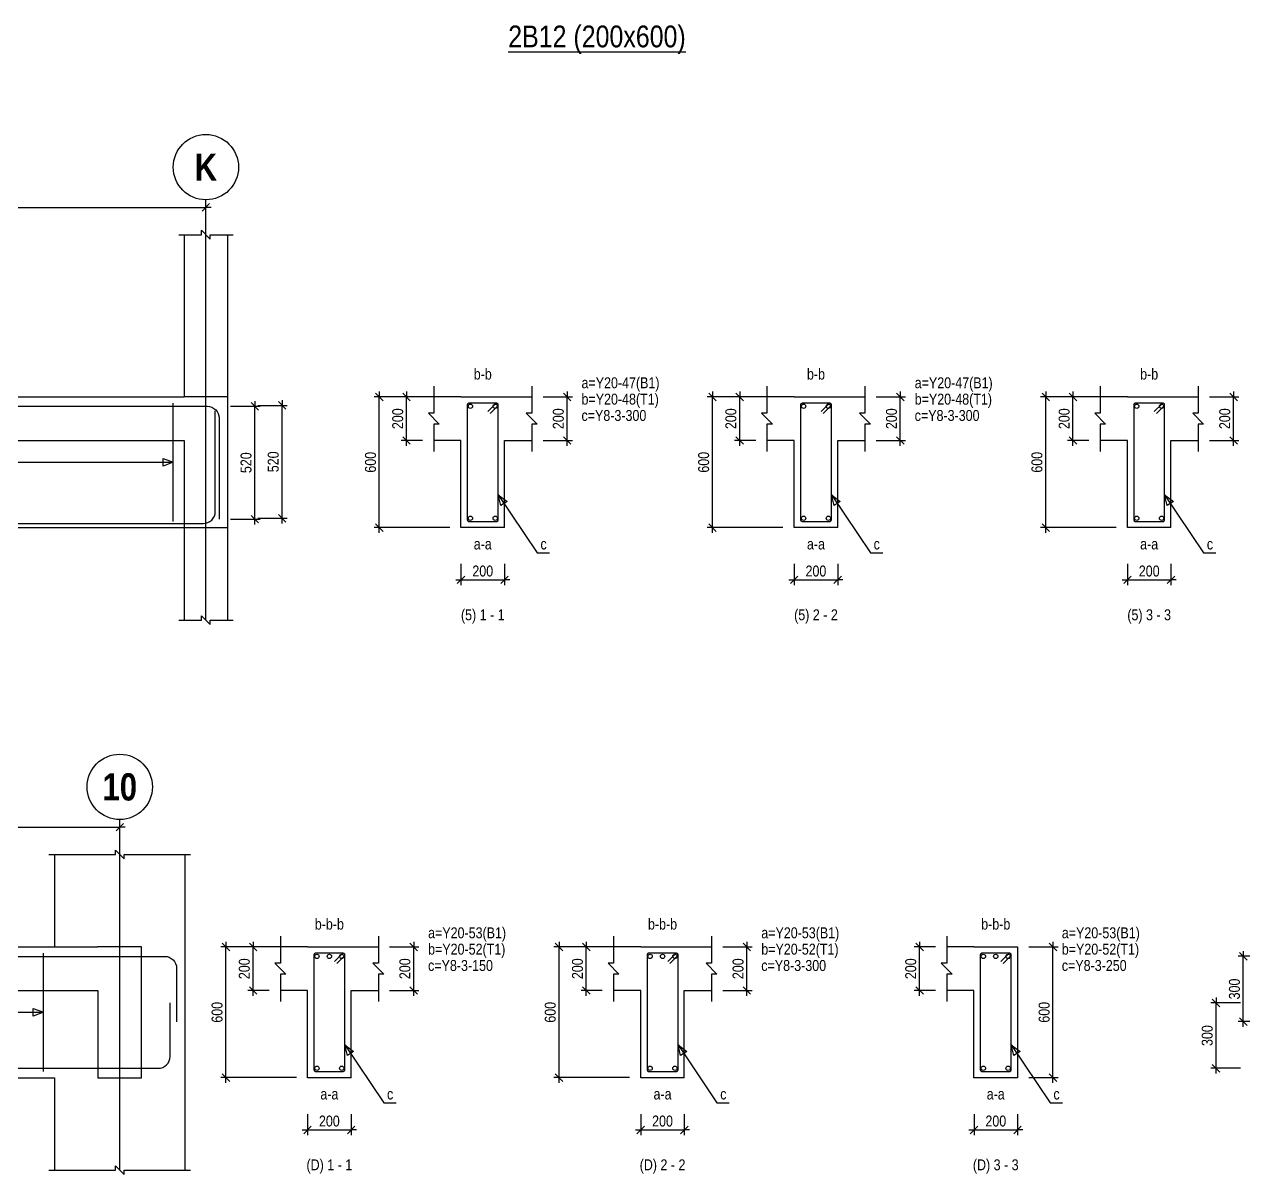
# Model space of a CAD drawing. Extents: x 0 to 206258, y -403073 to 0.
# Drawn here: x 36873 to 48071, y -263224 to -252664 of the extents above; entities that cross this region are included whole.
import ezdxf
from ezdxf.enums import TextEntityAlignment as Align
from ezdxf.lldxf.tags import DXFTag

# ---------------------------------------------------------------- set-up
doc = ezdxf.new("R2010")
doc.units = 0
doc.header["$LTSCALE"] = 1000
for name, color, linetype in [('Axis Circle(Dir 2)', 150, 'Continuous'), ('Axis Label(Dir 1)', 7, 'Continuous'), ('Axis Line(Dir 2)', 150, 'CENTER2'), ('Break Line', 5, 'Continuous'), ('Dimension Line', 5, 'Continuous'), ('Front Elevation Line', 40, 'Continuous'), ('Leader Line', 5, 'Continuous'), ('Link Line', 3, 'Continuous'), ('Rebar Label', 6, 'Continuous'), ('Rebar Line', 7, 'Continuous'), ('Section Label', 1, 'Continuous'), ('Top Rebar Label', 6, 'Continuous'), ('Top Rebar Line', 7, 'Continuous')]:
    doc.layers.add(name, color=color, linetype=linetype)
for name, color, linetype, true_color in [('Beam Label(D)', 94, 'Continuous', 0x008100), ('Beam Line(D)', 112, 'Continuous', 0x00bd5e), ('Link Label', 94, 'Continuous', 0x008100)]:
    doc.layers.add(name, color=color, linetype=linetype, true_color=true_color)
doc.styles.add('Axis Label(Dir 1)', font='ARIALNB.TTF', dxfattribs={"height": 250})
doc.styles.add('Beam Label(D)', font='ARIALN.TTF', dxfattribs={"height": 200})
doc.styles.add('Dimension Text', font='ARIALN.TTF', dxfattribs={"height": 100})
doc.styles.add('Link Label', font='ARIALN.TTF', dxfattribs={"height": 100})
doc.styles.add('Rebar Label', font='ARIALN.TTF', dxfattribs={"height": 100})
doc.styles.add('Section Label', font='ARIALN.TTF', dxfattribs={"height": 100})
doc.styles.add('Top Rebar Label', font='ARIALN.TTF', dxfattribs={"height": 100})
tags = doc.linetypes.add('CENTER2', pattern=[1.125, 0.75, -0.125, 0.125, -0.125]).pattern_tags.tags
tags[10:11] = [DXFTag(74, 4), DXFTag(75, 0), DXFTag(340, '0'), DXFTag(46, 0.0), DXFTag(50, 0.0), DXFTag(44, 0.0), DXFTag(45, 0.0)]
tags[8:9] = [DXFTag(74, 4), DXFTag(75, 0), DXFTag(340, '0'), DXFTag(46, 0.0), DXFTag(50, 0.0), DXFTag(44, 0.0), DXFTag(45, 0.0)]
tags[6:7] = [DXFTag(74, 4), DXFTag(75, 0), DXFTag(340, '0'), DXFTag(46, 0.0), DXFTag(50, 0.0), DXFTag(44, 0.0), DXFTag(45, 0.0)]
tags[4:5] = [DXFTag(74, 4), DXFTag(75, 0), DXFTag(340, '0'), DXFTag(46, 0.0), DXFTag(50, 0.0), DXFTag(44, 0.0), DXFTag(45, 0.0)]
doc.dimstyles.new('BEAM', dxfattribs={"dimtxt": 100, "dimasz": 30, "dimexe": 48.3, "dimexo": 103.5, "dimgap": 30, "dimtad": 1, "dimtoh": 1, "dimdec": 1, "dimlfac": 0.5, "dimdsep": 46, "dimtxsty": 'Dimension Text', "dimblk": 'PCDIM_TICK', "dimcen": 0.09, "dimclrd": 5, "dimclre": 5, "dimclrt": 5, "dimadec": 1, "dimazin": 0, "dimtp": 1, "dimtm": 1, "dimtfac": 1, "dimtdec": 4, "dimtofl": 0, "dimtmove": 0, "dimatfit": 3, "dimfxl": 1, "dimtolj": 1, "dimtzin": 0, "dimarcsym": 0})

# ---------------------------------------------------------------- blocks, each defined once
blk = doc.blocks.new('PCDIM_TICK')
at = {"layer": 'Dimension Line', "color": 0, "transparency": 33554687}
for p, q in [((1.15, 1.15), (-1.15, -1.15)), ((1.61, 0), (0, 0))]:
    blk.add_line(p, q, dxfattribs=at)
blk = doc.blocks.new('*U3284')
at = {"layer": 'Dimension Line', "color": 5, "true_color": 0x0000ff, "transparency": 16777216}
for p, q in [((41637, -256084), (41906, -256084)), ((41858, -256484), (41858, -256084)), ((41637, -256484), (41906, -256484))]:
    blk.add_line(p, q, dxfattribs=at)
at = {"layer": 'Dimension Line', "color": 5, "true_color": 0x0000ff, "transparency": 16777216, "xscale": 30, "yscale": 30}
for p, rotation in [((41858, -256084), 89.99999999999447), ((41858, -256484), 269.9999999999834)]:
    blk.add_blockref('PCDIM_TICK', p, dxfattribs=dict(at, rotation=rotation))
at = {"layer": 'Dimension Line', "color": 5, "true_color": 0x0000ff, "transparency": 16777216, "insert": (41828, -256284), "char_height": 100, "width": 182.77, "attachment_point": 8, "rotation": 90, "style": 'Dimension Text'}
blk.add_mtext('200', dxfattribs=at)
blk = doc.blocks.new('*U3285')
at = {"layer": 'Dimension Line', "color": 5, "true_color": 0x0000ff, "transparency": 16777216}
for p, q in [((40530, -256084), (40335, -256084)), ((40383, -256484), (40383, -256084)), ((40530, -256484), (40335, -256484))]:
    blk.add_line(p, q, dxfattribs=at)
at = {"layer": 'Dimension Line', "color": 5, "true_color": 0x0000ff, "transparency": 16777216, "xscale": 30, "yscale": 30}
for p, rotation in [((40383, -256084), 89.99999999999447), ((40383, -256484), 269.9999999999834)]:
    blk.add_blockref('PCDIM_TICK', p, dxfattribs=dict(at, rotation=rotation))
at = {"layer": 'Dimension Line', "color": 5, "true_color": 0x0000ff, "transparency": 16777216, "insert": (40353, -256284), "char_height": 100, "width": 182.77, "attachment_point": 8, "rotation": 90, "style": 'Dimension Text'}
blk.add_mtext('200', dxfattribs=at)
blk = doc.blocks.new('*U3286')
at = {"layer": 'Dimension Line', "color": 5, "true_color": 0x0000ff, "transparency": 16777216}
for p, q in [((40780, -256084), (40085, -256084)), ((40133, -257284), (40133, -256084)), ((40780, -257284), (40085, -257284))]:
    blk.add_line(p, q, dxfattribs=at)
at = {"layer": 'Dimension Line', "color": 5, "true_color": 0x0000ff, "transparency": 16777216, "xscale": 30, "yscale": 30}
for p, rotation in [((40133, -256084), 89.99999999999447), ((40133, -257284), 269.9999999999834)]:
    blk.add_blockref('PCDIM_TICK', p, dxfattribs=dict(at, rotation=rotation))
at = {"layer": 'Dimension Line', "color": 5, "true_color": 0x0000ff, "transparency": 16777216, "insert": (40103, -256684), "char_height": 100, "width": 181.97, "attachment_point": 8, "rotation": 90, "style": 'Dimension Text'}
blk.add_mtext('600', dxfattribs=at)
blk = doc.blocks.new('*U3287')
at = {"layer": 'Dimension Line', "color": 5, "true_color": 0x0000ff, "transparency": 16777216}
for p, q in [((40883, -257618), (40883, -257813)), ((41283, -257618), (41283, -257813)), ((40883, -257764), (41283, -257764))]:
    blk.add_line(p, q, dxfattribs=at)
at = {"layer": 'Dimension Line', "color": 5, "true_color": 0x0000ff, "transparency": 16777216, "xscale": 30, "yscale": 30, "rotation": 180.0000000000004}
blk.add_blockref('PCDIM_TICK', (40883, -257764), dxfattribs=at)
at = {"layer": 'Dimension Line', "color": 5, "true_color": 0x0000ff, "transparency": 16777216, "xscale": 30, "yscale": 30}
blk.add_blockref('PCDIM_TICK', (41283, -257764), dxfattribs=at)
at = {"layer": 'Dimension Line', "color": 5, "true_color": 0x0000ff, "transparency": 16777216, "insert": (41083, -257734), "char_height": 100, "width": 182.77, "attachment_point": 8, "style": 'Dimension Text'}
blk.add_mtext('200', dxfattribs=at)
blk = doc.blocks.new('*U3288')
at = {"layer": 'Dimension Line', "color": 5, "true_color": 0x0000ff, "transparency": 16777216}
for p, q in [((44697, -256084), (44967, -256084)), ((44918, -256484), (44918, -256084)), ((44697, -256484), (44967, -256484))]:
    blk.add_line(p, q, dxfattribs=at)
at = {"layer": 'Dimension Line', "color": 5, "true_color": 0x0000ff, "transparency": 16777216, "xscale": 30, "yscale": 30}
for p, rotation in [((44918, -256084), 89.99999999999447), ((44918, -256484), 269.9999999999834)]:
    blk.add_blockref('PCDIM_TICK', p, dxfattribs=dict(at, rotation=rotation))
at = {"layer": 'Dimension Line', "color": 5, "true_color": 0x0000ff, "transparency": 16777216, "insert": (44888, -256284), "char_height": 100, "width": 182.77, "attachment_point": 8, "rotation": 90, "style": 'Dimension Text'}
blk.add_mtext('200', dxfattribs=at)
blk = doc.blocks.new('*U3289')
at = {"layer": 'Dimension Line', "color": 5, "true_color": 0x0000ff, "transparency": 16777216}
for p, q in [((43590, -256084), (43395, -256084)), ((43443, -256484), (43443, -256084)), ((43590, -256484), (43395, -256484))]:
    blk.add_line(p, q, dxfattribs=at)
at = {"layer": 'Dimension Line', "color": 5, "true_color": 0x0000ff, "transparency": 16777216, "xscale": 30, "yscale": 30}
for p, rotation in [((43443, -256084), 89.99999999999447), ((43443, -256484), 269.9999999999834)]:
    blk.add_blockref('PCDIM_TICK', p, dxfattribs=dict(at, rotation=rotation))
at = {"layer": 'Dimension Line', "color": 5, "true_color": 0x0000ff, "transparency": 16777216, "insert": (43413, -256284), "char_height": 100, "width": 182.77, "attachment_point": 8, "rotation": 90, "style": 'Dimension Text'}
blk.add_mtext('200', dxfattribs=at)
blk = doc.blocks.new('*U3290')
at = {"layer": 'Dimension Line', "color": 5, "true_color": 0x0000ff, "transparency": 16777216}
for p, q in [((43840, -256084), (43145, -256084)), ((43193, -257284), (43193, -256084)), ((43840, -257284), (43145, -257284))]:
    blk.add_line(p, q, dxfattribs=at)
at = {"layer": 'Dimension Line', "color": 5, "true_color": 0x0000ff, "transparency": 16777216, "xscale": 30, "yscale": 30}
for p, rotation in [((43193, -256084), 89.99999999999447), ((43193, -257284), 269.9999999999834)]:
    blk.add_blockref('PCDIM_TICK', p, dxfattribs=dict(at, rotation=rotation))
at = {"layer": 'Dimension Line', "color": 5, "true_color": 0x0000ff, "transparency": 16777216, "insert": (43163, -256684), "char_height": 100, "width": 181.97, "attachment_point": 8, "rotation": 90, "style": 'Dimension Text'}
blk.add_mtext('600', dxfattribs=at)
blk = doc.blocks.new('*U3291')
at = {"layer": 'Dimension Line', "color": 5, "true_color": 0x0000ff, "transparency": 16777216}
for p, q in [((43943, -257618), (43943, -257813)), ((44343, -257618), (44343, -257813)), ((43943, -257764), (44343, -257764))]:
    blk.add_line(p, q, dxfattribs=at)
at = {"layer": 'Dimension Line', "color": 5, "true_color": 0x0000ff, "transparency": 16777216, "xscale": 30, "yscale": 30, "rotation": 180.0000000000004}
blk.add_blockref('PCDIM_TICK', (43943, -257764), dxfattribs=at)
at = {"layer": 'Dimension Line', "color": 5, "true_color": 0x0000ff, "transparency": 16777216, "xscale": 30, "yscale": 30}
blk.add_blockref('PCDIM_TICK', (44343, -257764), dxfattribs=at)
at = {"layer": 'Dimension Line', "color": 5, "true_color": 0x0000ff, "transparency": 16777216, "insert": (44143, -257734), "char_height": 100, "width": 182.77, "attachment_point": 8, "style": 'Dimension Text'}
blk.add_mtext('200', dxfattribs=at)
blk = doc.blocks.new('*U3292')
at = {"layer": 'Dimension Line', "color": 5, "true_color": 0x0000ff, "transparency": 16777216}
for p, q in [((47757, -256084), (48027, -256084)), ((47979, -256484), (47979, -256084)), ((47757, -256484), (48027, -256484))]:
    blk.add_line(p, q, dxfattribs=at)
at = {"layer": 'Dimension Line', "color": 5, "true_color": 0x0000ff, "transparency": 16777216, "xscale": 30, "yscale": 30}
for p, rotation in [((47979, -256084), 89.99999999999447), ((47979, -256484), 269.9999999999834)]:
    blk.add_blockref('PCDIM_TICK', p, dxfattribs=dict(at, rotation=rotation))
at = {"layer": 'Dimension Line', "color": 5, "true_color": 0x0000ff, "transparency": 16777216, "insert": (47949, -256284), "char_height": 100, "width": 182.77, "attachment_point": 8, "rotation": 90, "style": 'Dimension Text'}
blk.add_mtext('200', dxfattribs=at)
blk = doc.blocks.new('*U3293')
at = {"layer": 'Dimension Line', "color": 5, "true_color": 0x0000ff, "transparency": 16777216}
for p, q in [((46650, -256084), (46455, -256084)), ((46504, -256484), (46504, -256084)), ((46650, -256484), (46455, -256484))]:
    blk.add_line(p, q, dxfattribs=at)
at = {"layer": 'Dimension Line', "color": 5, "true_color": 0x0000ff, "transparency": 16777216, "xscale": 30, "yscale": 30}
for p, rotation in [((46504, -256084), 89.99999999999447), ((46504, -256484), 269.9999999999834)]:
    blk.add_blockref('PCDIM_TICK', p, dxfattribs=dict(at, rotation=rotation))
at = {"layer": 'Dimension Line', "color": 5, "true_color": 0x0000ff, "transparency": 16777216, "insert": (46474, -256284), "char_height": 100, "width": 182.77, "attachment_point": 8, "rotation": 90, "style": 'Dimension Text'}
blk.add_mtext('200', dxfattribs=at)
blk = doc.blocks.new('*U3294')
at = {"layer": 'Dimension Line', "color": 5, "true_color": 0x0000ff, "transparency": 16777216}
for p, q in [((46900, -256084), (46205, -256084)), ((46254, -257284), (46254, -256084)), ((46900, -257284), (46205, -257284))]:
    blk.add_line(p, q, dxfattribs=at)
at = {"layer": 'Dimension Line', "color": 5, "true_color": 0x0000ff, "transparency": 16777216, "xscale": 30, "yscale": 30}
for p, rotation in [((46254, -256084), 89.99999999999447), ((46254, -257284), 269.9999999999834)]:
    blk.add_blockref('PCDIM_TICK', p, dxfattribs=dict(at, rotation=rotation))
at = {"layer": 'Dimension Line', "color": 5, "true_color": 0x0000ff, "transparency": 16777216, "insert": (46224, -256684), "char_height": 100, "width": 181.97, "attachment_point": 8, "rotation": 90, "style": 'Dimension Text'}
blk.add_mtext('600', dxfattribs=at)
blk = doc.blocks.new('*U3295')
at = {"layer": 'Dimension Line', "color": 5, "true_color": 0x0000ff, "transparency": 16777216}
for p, q in [((47004, -257618), (47004, -257813)), ((47404, -257618), (47404, -257813)), ((47004, -257764), (47404, -257764))]:
    blk.add_line(p, q, dxfattribs=at)
at = {"layer": 'Dimension Line', "color": 5, "true_color": 0x0000ff, "transparency": 16777216, "xscale": 30, "yscale": 30, "rotation": 180.0000000000004}
blk.add_blockref('PCDIM_TICK', (47004, -257764), dxfattribs=at)
at = {"layer": 'Dimension Line', "color": 5, "true_color": 0x0000ff, "transparency": 16777216, "xscale": 30, "yscale": 30}
blk.add_blockref('PCDIM_TICK', (47404, -257764), dxfattribs=at)
at = {"layer": 'Dimension Line', "color": 5, "true_color": 0x0000ff, "transparency": 16777216, "insert": (47204, -257734), "char_height": 100, "width": 182.77, "attachment_point": 8, "style": 'Dimension Text'}
blk.add_mtext('200', dxfattribs=at)
blk = doc.blocks.new('*U3303')
at = {"layer": 'Dimension Line', "color": 5, "true_color": 0x0000ff, "transparency": 16777216}
for p, q in [((38766, -256170), (39038, -256170)), ((38990, -257206), (38990, -256170)), ((38766, -257206), (39038, -257206))]:
    blk.add_line(p, q, dxfattribs=at)
at = {"layer": 'Dimension Line', "color": 5, "true_color": 0x0000ff, "transparency": 16777216, "xscale": 30, "yscale": 30}
for p, rotation in [((38990, -256170), 89.99999999999447), ((38990, -257206), 269.9999999999834)]:
    blk.add_blockref('PCDIM_TICK', p, dxfattribs=dict(at, rotation=rotation))
at = {"layer": 'Dimension Line', "color": 5, "true_color": 0x0000ff, "transparency": 16777216, "insert": (38960, -256688), "char_height": 100, "width": 181.5, "attachment_point": 8, "rotation": 90, "style": 'Dimension Text'}
blk.add_mtext('520', dxfattribs=at)
blk = doc.blocks.new('*U3304')
at = {"layer": 'Dimension Line', "color": 5, "true_color": 0x0000ff, "transparency": 16777216}
for p, q in [((39016, -256162), (39288, -256162)), ((39240, -257198), (39240, -256162)), ((39016, -257198), (39288, -257198))]:
    blk.add_line(p, q, dxfattribs=at)
at = {"layer": 'Dimension Line', "color": 5, "true_color": 0x0000ff, "transparency": 16777216, "xscale": 30, "yscale": 30}
for p, rotation in [((39240, -256162), 89.99999999999447), ((39240, -257198), 269.9999999999834)]:
    blk.add_blockref('PCDIM_TICK', p, dxfattribs=dict(at, rotation=rotation))
at = {"layer": 'Dimension Line', "color": 5, "true_color": 0x0000ff, "transparency": 16777216, "insert": (39210, -256680), "char_height": 100, "width": 181.5, "attachment_point": 8, "rotation": 90, "style": 'Dimension Text'}
blk.add_mtext('520', dxfattribs=at)
blk = doc.blocks.new('*U3305')
at = {"layer": 'Dimension Line', "color": 5, "true_color": 0x0000ff, "transparency": 16777216}
for p, q in [((28340, -254491), (28340, -254296)), ((38540, -254491), (38540, -254296)), ((28340, -254344), (38540, -254344))]:
    blk.add_line(p, q, dxfattribs=at)
at = {"layer": 'Dimension Line', "color": 5, "true_color": 0x0000ff, "transparency": 16777216, "xscale": 30, "yscale": 30, "rotation": 180.0000000000004}
blk.add_blockref('PCDIM_TICK', (28340, -254344), dxfattribs=at)
at = {"layer": 'Dimension Line', "color": 5, "true_color": 0x0000ff, "transparency": 16777216, "xscale": 30, "yscale": 30}
blk.add_blockref('PCDIM_TICK', (38540, -254344), dxfattribs=at)
at = {"layer": 'Dimension Line', "color": 5, "true_color": 0x0000ff, "transparency": 16777216, "insert": (33440, -254314), "char_height": 100, "width": 245.98, "attachment_point": 8, "style": 'Dimension Text'}
blk.add_mtext('5100', dxfattribs=at)
blk = doc.blocks.new('*U3363')
at = {"layer": 'Dimension Line', "color": 5, "true_color": 0x0000ff, "transparency": 16777216}
for p, q in [((28549, -260181), (28549, -259986)), ((37749, -260181), (37749, -259986)), ((28549, -260034), (37749, -260034))]:
    blk.add_line(p, q, dxfattribs=at)
at = {"layer": 'Dimension Line', "color": 5, "true_color": 0x0000ff, "transparency": 16777216, "xscale": 30, "yscale": 30, "rotation": 180.0000000000004}
blk.add_blockref('PCDIM_TICK', (28549, -260034), dxfattribs=at)
at = {"layer": 'Dimension Line', "color": 5, "true_color": 0x0000ff, "transparency": 16777216, "xscale": 30, "yscale": 30}
blk.add_blockref('PCDIM_TICK', (37749, -260034), dxfattribs=at)
at = {"layer": 'Dimension Line', "color": 5, "true_color": 0x0000ff, "transparency": 16777216, "insert": (33149, -260004), "char_height": 100, "width": 249.2, "attachment_point": 8, "style": 'Dimension Text'}
blk.add_mtext('4600', dxfattribs=at)
blk = doc.blocks.new('*U3364')
at = {"layer": 'Dimension Line', "color": 5, "true_color": 0x0000ff, "transparency": 16777216}
for p, q in [((40228, -261134), (40497, -261134)), ((40449, -261534), (40449, -261134)), ((40228, -261534), (40497, -261534))]:
    blk.add_line(p, q, dxfattribs=at)
at = {"layer": 'Dimension Line', "color": 5, "true_color": 0x0000ff, "transparency": 16777216, "xscale": 30, "yscale": 30}
for p, rotation in [((40449, -261134), 89.99999999999447), ((40449, -261534), 269.9999999999834)]:
    blk.add_blockref('PCDIM_TICK', p, dxfattribs=dict(at, rotation=rotation))
at = {"layer": 'Dimension Line', "color": 5, "true_color": 0x0000ff, "transparency": 16777216, "insert": (40419, -261334), "char_height": 100, "width": 182.77, "attachment_point": 8, "rotation": 90, "style": 'Dimension Text'}
blk.add_mtext('200', dxfattribs=at)
blk = doc.blocks.new('*U3365')
at = {"layer": 'Dimension Line', "color": 5, "true_color": 0x0000ff, "transparency": 16777216}
for p, q in [((39121, -261134), (38926, -261134)), ((38974, -261534), (38974, -261134)), ((39121, -261534), (38926, -261534))]:
    blk.add_line(p, q, dxfattribs=at)
at = {"layer": 'Dimension Line', "color": 5, "true_color": 0x0000ff, "transparency": 16777216, "xscale": 30, "yscale": 30}
for p, rotation in [((38974, -261134), 89.99999999999447), ((38974, -261534), 269.9999999999834)]:
    blk.add_blockref('PCDIM_TICK', p, dxfattribs=dict(at, rotation=rotation))
at = {"layer": 'Dimension Line', "color": 5, "true_color": 0x0000ff, "transparency": 16777216, "insert": (38944, -261334), "char_height": 100, "width": 182.77, "attachment_point": 8, "rotation": 90, "style": 'Dimension Text'}
blk.add_mtext('200', dxfattribs=at)
blk = doc.blocks.new('*U3366')
at = {"layer": 'Dimension Line', "color": 5, "true_color": 0x0000ff, "transparency": 16777216}
for p, q in [((39371, -261134), (38676, -261134)), ((38724, -262334), (38724, -261134)), ((39371, -262334), (38676, -262334))]:
    blk.add_line(p, q, dxfattribs=at)
at = {"layer": 'Dimension Line', "color": 5, "true_color": 0x0000ff, "transparency": 16777216, "xscale": 30, "yscale": 30}
for p, rotation in [((38724, -261134), 89.99999999999447), ((38724, -262334), 269.9999999999834)]:
    blk.add_blockref('PCDIM_TICK', p, dxfattribs=dict(at, rotation=rotation))
at = {"layer": 'Dimension Line', "color": 5, "true_color": 0x0000ff, "transparency": 16777216, "insert": (38694, -261734), "char_height": 100, "width": 181.97, "attachment_point": 8, "rotation": 90, "style": 'Dimension Text'}
blk.add_mtext('600', dxfattribs=at)
blk = doc.blocks.new('*U3367')
at = {"layer": 'Dimension Line', "color": 5, "true_color": 0x0000ff, "transparency": 16777216}
for p, q in [((39474, -262668), (39474, -262863)), ((39874, -262668), (39874, -262863)), ((39474, -262814), (39874, -262814))]:
    blk.add_line(p, q, dxfattribs=at)
at = {"layer": 'Dimension Line', "color": 5, "true_color": 0x0000ff, "transparency": 16777216, "xscale": 30, "yscale": 30, "rotation": 180.0000000000004}
blk.add_blockref('PCDIM_TICK', (39474, -262814), dxfattribs=at)
at = {"layer": 'Dimension Line', "color": 5, "true_color": 0x0000ff, "transparency": 16777216, "xscale": 30, "yscale": 30}
blk.add_blockref('PCDIM_TICK', (39874, -262814), dxfattribs=at)
at = {"layer": 'Dimension Line', "color": 5, "true_color": 0x0000ff, "transparency": 16777216, "insert": (39674, -262784), "char_height": 100, "width": 182.77, "attachment_point": 8, "style": 'Dimension Text'}
blk.add_mtext('200', dxfattribs=at)
blk = doc.blocks.new('*U3368')
at = {"layer": 'Dimension Line', "color": 5, "true_color": 0x0000ff, "transparency": 16777216}
for p, q in [((43288, -261134), (43558, -261134)), ((43509, -261534), (43509, -261134)), ((43288, -261534), (43558, -261534))]:
    blk.add_line(p, q, dxfattribs=at)
at = {"layer": 'Dimension Line', "color": 5, "true_color": 0x0000ff, "transparency": 16777216, "xscale": 30, "yscale": 30}
for p, rotation in [((43509, -261134), 89.99999999999447), ((43509, -261534), 269.9999999999834)]:
    blk.add_blockref('PCDIM_TICK', p, dxfattribs=dict(at, rotation=rotation))
at = {"layer": 'Dimension Line', "color": 5, "true_color": 0x0000ff, "transparency": 16777216, "insert": (43479, -261334), "char_height": 100, "width": 182.77, "attachment_point": 8, "rotation": 90, "style": 'Dimension Text'}
blk.add_mtext('200', dxfattribs=at)
blk = doc.blocks.new('*U3369')
at = {"layer": 'Dimension Line', "color": 5, "true_color": 0x0000ff, "transparency": 16777216}
for p, q in [((42181, -261134), (41986, -261134)), ((42034, -261534), (42034, -261134)), ((42181, -261534), (41986, -261534))]:
    blk.add_line(p, q, dxfattribs=at)
at = {"layer": 'Dimension Line', "color": 5, "true_color": 0x0000ff, "transparency": 16777216, "xscale": 30, "yscale": 30}
for p, rotation in [((42034, -261134), 89.99999999999447), ((42034, -261534), 269.9999999999834)]:
    blk.add_blockref('PCDIM_TICK', p, dxfattribs=dict(at, rotation=rotation))
at = {"layer": 'Dimension Line', "color": 5, "true_color": 0x0000ff, "transparency": 16777216, "insert": (42004, -261334), "char_height": 100, "width": 182.77, "attachment_point": 8, "rotation": 90, "style": 'Dimension Text'}
blk.add_mtext('200', dxfattribs=at)
blk = doc.blocks.new('*U3370')
at = {"layer": 'Dimension Line', "color": 5, "true_color": 0x0000ff, "transparency": 16777216}
for p, q in [((42431, -261134), (41736, -261134)), ((41784, -262334), (41784, -261134)), ((42431, -262334), (41736, -262334))]:
    blk.add_line(p, q, dxfattribs=at)
at = {"layer": 'Dimension Line', "color": 5, "true_color": 0x0000ff, "transparency": 16777216, "xscale": 30, "yscale": 30}
for p, rotation in [((41784, -261134), 89.99999999999447), ((41784, -262334), 269.9999999999834)]:
    blk.add_blockref('PCDIM_TICK', p, dxfattribs=dict(at, rotation=rotation))
at = {"layer": 'Dimension Line', "color": 5, "true_color": 0x0000ff, "transparency": 16777216, "insert": (41754, -261734), "char_height": 100, "width": 181.97, "attachment_point": 8, "rotation": 90, "style": 'Dimension Text'}
blk.add_mtext('600', dxfattribs=at)
blk = doc.blocks.new('*U3371')
at = {"layer": 'Dimension Line', "color": 5, "true_color": 0x0000ff, "transparency": 16777216}
for p, q in [((42534, -262668), (42534, -262863)), ((42934, -262668), (42934, -262863)), ((42534, -262814), (42934, -262814))]:
    blk.add_line(p, q, dxfattribs=at)
at = {"layer": 'Dimension Line', "color": 5, "true_color": 0x0000ff, "transparency": 16777216, "xscale": 30, "yscale": 30, "rotation": 180.0000000000004}
blk.add_blockref('PCDIM_TICK', (42534, -262814), dxfattribs=at)
at = {"layer": 'Dimension Line', "color": 5, "true_color": 0x0000ff, "transparency": 16777216, "xscale": 30, "yscale": 30}
blk.add_blockref('PCDIM_TICK', (42934, -262814), dxfattribs=at)
at = {"layer": 'Dimension Line', "color": 5, "true_color": 0x0000ff, "transparency": 16777216, "insert": (42734, -262784), "char_height": 100, "width": 182.77, "attachment_point": 8, "style": 'Dimension Text'}
blk.add_mtext('200', dxfattribs=at)
blk = doc.blocks.new('*U3372')
at = {"layer": 'Dimension Line', "color": 5, "true_color": 0x0000ff, "transparency": 16777216}
for p, q in [((46098, -261134), (46368, -261134)), ((46320, -262334), (46320, -261134)), ((46098, -262334), (46368, -262334))]:
    blk.add_line(p, q, dxfattribs=at)
at = {"layer": 'Dimension Line', "color": 5, "true_color": 0x0000ff, "transparency": 16777216, "xscale": 30, "yscale": 30}
for p, rotation in [((46320, -261134), 89.99999999999447), ((46320, -262334), 269.9999999999834)]:
    blk.add_blockref('PCDIM_TICK', p, dxfattribs=dict(at, rotation=rotation))
at = {"layer": 'Dimension Line', "color": 5, "true_color": 0x0000ff, "transparency": 16777216, "insert": (46290, -261734), "char_height": 100, "width": 181.97, "attachment_point": 8, "rotation": 90, "style": 'Dimension Text'}
blk.add_mtext('600', dxfattribs=at)
blk = doc.blocks.new('*U3373')
at = {"layer": 'Dimension Line', "color": 5, "true_color": 0x0000ff, "transparency": 16777216}
for p, q in [((45241, -261134), (45046, -261134)), ((45095, -261534), (45095, -261134)), ((45241, -261534), (45046, -261534))]:
    blk.add_line(p, q, dxfattribs=at)
at = {"layer": 'Dimension Line', "color": 5, "true_color": 0x0000ff, "transparency": 16777216, "xscale": 30, "yscale": 30}
for p, rotation in [((45095, -261134), 89.99999999999447), ((45095, -261534), 269.9999999999834)]:
    blk.add_blockref('PCDIM_TICK', p, dxfattribs=dict(at, rotation=rotation))
at = {"layer": 'Dimension Line', "color": 5, "true_color": 0x0000ff, "transparency": 16777216, "insert": (45065, -261334), "char_height": 100, "width": 182.77, "attachment_point": 8, "rotation": 90, "style": 'Dimension Text'}
blk.add_mtext('200', dxfattribs=at)
blk = doc.blocks.new('*U3374')
at = {"layer": 'Dimension Line', "color": 5, "true_color": 0x0000ff, "transparency": 16777216}
for p, q in [((45595, -262668), (45595, -262863)), ((45995, -262668), (45995, -262863)), ((45595, -262814), (45995, -262814))]:
    blk.add_line(p, q, dxfattribs=at)
at = {"layer": 'Dimension Line', "color": 5, "true_color": 0x0000ff, "transparency": 16777216, "xscale": 30, "yscale": 30, "rotation": 180.0000000000004}
blk.add_blockref('PCDIM_TICK', (45595, -262814), dxfattribs=at)
at = {"layer": 'Dimension Line', "color": 5, "true_color": 0x0000ff, "transparency": 16777216, "xscale": 30, "yscale": 30}
blk.add_blockref('PCDIM_TICK', (45995, -262814), dxfattribs=at)
at = {"layer": 'Dimension Line', "color": 5, "true_color": 0x0000ff, "transparency": 16777216, "insert": (45795, -262784), "char_height": 100, "width": 182.77, "attachment_point": 8, "style": 'Dimension Text'}
blk.add_mtext('200', dxfattribs=at)
blk = doc.blocks.new('*U3375')
at = {"layer": 'Dimension Line', "color": 5, "true_color": 0x0000ff, "transparency": 16777216}
for p, q in [((48292, -261220), (48020, -261220)), ((48068, -261820), (48068, -261220)), ((48292, -261820), (48020, -261820))]:
    blk.add_line(p, q, dxfattribs=at)
at = {"layer": 'Dimension Line', "color": 5, "true_color": 0x0000ff, "transparency": 16777216, "xscale": 30, "yscale": 30}
for p, rotation in [((48068, -261220), 89.99999999999447), ((48068, -261820), 269.9999999999834)]:
    blk.add_blockref('PCDIM_TICK', p, dxfattribs=dict(at, rotation=rotation))
at = {"layer": 'Dimension Line', "color": 5, "true_color": 0x0000ff, "transparency": 16777216, "insert": (48038, -261520), "char_height": 100, "width": 181.5, "attachment_point": 8, "rotation": 90, "style": 'Dimension Text'}
blk.add_mtext('300', dxfattribs=at)
blk = doc.blocks.new('*U3376')
at = {"layer": 'Dimension Line', "color": 5, "true_color": 0x0000ff, "transparency": 16777216}
for p, q in [((48042, -261648), (47770, -261648)), ((47818, -262248), (47818, -261648)), ((48042, -262248), (47770, -262248))]:
    blk.add_line(p, q, dxfattribs=at)
at = {"layer": 'Dimension Line', "color": 5, "true_color": 0x0000ff, "transparency": 16777216, "xscale": 30, "yscale": 30}
for p, rotation in [((47818, -261648), 89.99999999999447), ((47818, -262248), 269.9999999999834)]:
    blk.add_blockref('PCDIM_TICK', p, dxfattribs=dict(at, rotation=rotation))
at = {"layer": 'Dimension Line', "color": 5, "true_color": 0x0000ff, "transparency": 16777216, "insert": (47788, -261948), "char_height": 100, "width": 181.5, "attachment_point": 8, "rotation": 90, "style": 'Dimension Text'}
blk.add_mtext('300', dxfattribs=at)

msp = doc.modelspace()

# ---------------------------------------------------------------- linework, layer by layer
at = {"layer": 'Axis Circle(Dir 2)', "transparency": 33554687}
for centre in [(38540.146, -253974.284), (37749.055, -259664.284)]:
    msp.add_circle(centre, 300, dxfattribs=at)
at = {"layer": 'Axis Line(Dir 2)', "transparency": 33554687}
for points in [[(38540.146, -258134.284), (38540.146, -254274.284)], [(37749.055, -263184.284), (37749.055, -259964.284)]]:
    msp.add_lwpolyline(points, dxfattribs=at)
at = {"layer": 'Beam Line(D)', "transparency": 33554687}
for points in [[(38340.146, -254594.284), (38340.146, -256084.284)], [(38740.146, -256084.284), (38740.145, -254594.284)], [(28940.146, -256084.284), (38340.146, -256084.284)], [(38740.145, -258134.284), (38740.146, -256084.284)], [(40883.146, -256084.284), (40633.146, -256084.284)], [(40883.146, -256084.284), (41283.146, -256084.284)], [(40883.146, -256084.284), (40883.146, -256084.284)], [(41283.146, -256084.284), (41283.146, -256084.284)], [(41283.146, -256084.284), (41533.146, -256084.284)], [(43943.385, -256084.284), (43693.385, -256084.284)], [(43943.385, -256084.284), (44343.385, -256084.284)], [(43943.385, -256084.284), (43943.385, -256084.284)], [(44343.385, -256084.284), (44343.385, -256084.284)], [(44343.385, -256084.284), (44593.385, -256084.284)], [(47003.624, -256084.284), (46753.624, -256084.284)], [(47003.624, -256084.284), (47403.624, -256084.284)], [(47003.624, -256084.284), (47003.624, -256084.284)], [(47403.624, -256084.284), (47403.624, -256084.284)], [(47403.624, -256084.284), (47653.624, -256084.284)], [(41283.146, -257284.284), (40883.146, -257284.284), (40883.146, -256484.284), (40633.146, -256484.284)], [(41283.146, -257284.284), (41283.146, -256484.284), (41533.146, -256484.284)], [(44343.385, -257284.284), (43943.385, -257284.284), (43943.385, -256484.284), (43693.385, -256484.284)], [(44343.385, -257284.284), (44343.385, -256484.284), (44593.385, -256484.284)], [(47403.624, -257284.284), (47003.624, -257284.284), (47003.624, -256484.284), (46753.624, -256484.284)], [(47403.624, -257284.284), (47403.624, -256484.284), (47653.624, -256484.284)], [(28940.146, -257284.284), (38340.146, -257284.284)], [(38340.146, -257284.284), (38340.146, -258134.284)], [(37149.056, -260284.284), (37149.055, -261134.284)], [(38349.055, -261134.284), (38349.055, -260284.284)], [(29149.055, -261134.284), (37149.055, -261134.284)], [(38349.055, -263184.284), (38349.055, -261134.284)], [(39474.055, -261134.284), (39224.055, -261134.284)], [(39474.055, -261134.284), (39874.055, -261134.284)], [(39474.055, -261134.284), (39474.055, -261134.284)], [(39874.055, -261134.284), (39874.055, -261134.284)], [(39874.055, -261134.284), (40124.055, -261134.284)], [(42534.294, -261134.284), (42284.294, -261134.284)], [(42534.294, -261134.284), (42934.294, -261134.284)], [(42534.294, -261134.284), (42534.294, -261134.284)], [(42934.294, -261134.284), (42934.294, -261134.284)], [(42934.294, -261134.284), (43184.294, -261134.284)], [(45594.533, -261134.284), (45994.533, -261134.284), (45994.533, -262334.284), (45594.533, -262334.284), (45594.533, -261534.284), (45344.533, -261534.284)], [(45594.533, -261134.284), (45344.533, -261134.284)], [(45594.533, -261134.284), (45594.533, -261134.284)], [(39874.055, -262334.284), (39474.055, -262334.284), (39474.055, -261534.284), (39224.055, -261534.284)], [(39874.055, -262334.284), (39874.055, -261534.284), (40124.055, -261534.284)], [(42934.294, -262334.284), (42534.294, -262334.284), (42534.294, -261534.284), (42284.294, -261534.284)], [(42934.294, -262334.284), (42934.294, -261534.284), (43184.294, -261534.284)], [(29149.055, -262334.284), (37149.056, -262334.284)], [(37149.056, -262334.284), (37149.056, -263184.284)]]:
    msp.add_lwpolyline(points, dxfattribs=at)
at = {"layer": 'Break Line', "transparency": 33554687}
for points in [[(38290.146, -254594.284), (38500.146, -254594.284), (38500.146, -254554.284), (38580.146, -254634.284), (38580.146, -254594.284), (38790.145, -254594.284)], [(40633.146, -255984.284), (40633.146, -256234.284), (40583.146, -256234.284), (40683.146, -256334.284), (40633.146, -256334.284), (40633.146, -256584.284)], [(41533.146, -255984.284), (41533.146, -256234.284), (41483.146, -256234.284), (41583.146, -256334.284), (41533.146, -256334.284), (41533.146, -256584.284)], [(43693.385, -255984.284), (43693.385, -256234.284), (43643.385, -256234.284), (43743.385, -256334.284), (43693.385, -256334.284), (43693.385, -256584.284)], [(44593.385, -255984.284), (44593.385, -256234.284), (44543.385, -256234.284), (44643.385, -256334.284), (44593.385, -256334.284), (44593.385, -256584.284)], [(46753.624, -255984.284), (46753.624, -256234.284), (46703.624, -256234.284), (46803.624, -256334.284), (46753.624, -256334.284), (46753.624, -256584.284)], [(47653.624, -255984.284), (47653.624, -256234.284), (47603.624, -256234.284), (47703.624, -256334.284), (47653.624, -256334.284), (47653.624, -256584.284)], [(38290.146, -258134.284), (38500.146, -258134.284), (38500.146, -258094.284), (38580.146, -258174.284), (38580.146, -258134.284), (38790.145, -258134.284)], [(37099.056, -260284.284), (37709.055, -260284.284), (37709.055, -260244.284), (37789.055, -260324.284), (37789.055, -260284.284), (38399.055, -260284.284)], [(39224.055, -261034.284), (39224.055, -261284.284), (39174.055, -261284.284), (39274.055, -261384.284), (39224.055, -261384.284), (39224.055, -261634.284)], [(40124.055, -261034.284), (40124.055, -261284.284), (40074.055, -261284.284), (40174.055, -261384.284), (40124.055, -261384.284), (40124.055, -261634.284)], [(42284.294, -261034.284), (42284.294, -261284.284), (42234.294, -261284.284), (42334.294, -261384.284), (42284.294, -261384.284), (42284.294, -261634.284)], [(43184.294, -261034.284), (43184.294, -261284.284), (43134.294, -261284.284), (43234.294, -261384.284), (43184.294, -261384.284), (43184.294, -261634.284)], [(45344.533, -261034.284), (45344.533, -261284.284), (45294.533, -261284.284), (45394.533, -261384.284), (45344.533, -261384.284), (45344.533, -261634.284)], [(37099.056, -263184.284), (37709.055, -263184.284), (37709.055, -263144.284), (37789.055, -263224.284), (37789.055, -263184.284), (38399.055, -263184.284)]]:
    msp.add_lwpolyline(points, dxfattribs=at)
at = {"layer": 'Front Elevation Line', "transparency": 33554687}
for points in [[(24340.146, -256084.284), (38340.146, -256084.284)], [(38740.146, -256084.284), (38340.146, -256084.284)], [(38740.146, -257284.284), (38740.146, -256084.284)], [(24340.146, -256484.284), (38340.146, -256484.284)], [(38340.146, -256484.284), (38340.146, -257284.284)], [(38340.146, -257284.284), (38740.146, -257284.284)], [(28749.055, -261134.284), (37549.055, -261134.284)], [(37949.055, -261134.284), (37549.055, -261134.284)], [(37949.055, -262334.284), (37949.055, -261134.284)], [(28749.055, -261534.284), (37549.055, -261534.284)], [(37549.055, -261534.284), (37549.055, -262334.284)], [(37549.055, -262334.284), (37949.055, -262334.284)]]:
    msp.add_lwpolyline(points, dxfattribs=at)
at = {"layer": 'Leader Line', "transparency": 33554687}
for points in [[(35194.79, -256684.284), (38240.145, -256684.284), (38146.176, -256718.486), (38146.176, -256650.082), (38240.145, -256684.284)], [(41306.086, -257043.008), (41249.402, -257081.297), (41225.146, -256984.283), (41306.086, -257043.008)], [(41225.146, -256984.283), (41583.146, -257514.284), (41696.276, -257514.284)], [(44366.325, -257043.008), (44309.641, -257081.296), (44285.384, -256984.283), (44366.325, -257043.008)], [(44285.384, -256984.283), (44643.385, -257514.284), (44756.514, -257514.284)], [(47426.563, -257043.007), (47369.879, -257081.296), (47345.622, -256984.282), (47426.563, -257043.007)], [(47345.622, -256984.282), (47703.624, -257514.284), (47816.753, -257514.284)], [(36353.699, -261734.284), (37049.055, -261734.284), (36955.086, -261768.486), (36955.086, -261700.082), (37049.055, -261734.284)], [(39896.996, -262093.008), (39840.312, -262131.297), (39816.055, -262034.284), (39896.996, -262093.008)], [(39816.055, -262034.284), (40174.055, -262564.284), (40287.185, -262564.284)], [(42957.234, -262093.008), (42900.55, -262131.297), (42876.294, -262034.283), (42957.234, -262093.008)], [(42876.294, -262034.283), (43234.294, -262564.284), (43347.423, -262564.284)], [(46017.472, -262093.007), (45960.788, -262131.296), (45936.532, -262034.282), (46017.472, -262093.007)], [(45936.532, -262034.282), (46294.533, -262564.284), (46407.662, -262564.284)]]:
    msp.add_lwpolyline(points, dxfattribs=at)
at = {"layer": 'Link Line', "transparency": 33554687}
for p, q in [((38240.145, -257226.284), (38240.145, -256142.284)), ((37049.055, -262276.284), (37049.055, -261192.284))]:
    msp.add_line(p, q, dxfattribs=at)
for points in [[(41150.335, -256236.894), (41221.046, -256166.183, 0.668178638), (41211.146, -256142.284), (40955.146, -256142.284, 0.414213562), (40941.146, -256156.284), (40941.146, -257212.284, 0.414213562), (40955.146, -257226.284), (41211.146, -257226.284, 0.414213562), (41225.146, -257212.284), (41225.146, -256156.284, 0.668178638), (41201.247, -256146.384), (41130.536, -256217.095)], [(44210.574, -256236.894), (44281.284, -256166.183, 0.668178638), (44271.385, -256142.284), (44015.385, -256142.284, 0.414213562), (44001.385, -256156.284), (44001.385, -257212.284, 0.414213562), (44015.385, -257226.284), (44271.385, -257226.284, 0.414213562), (44285.385, -257212.284), (44285.385, -256156.284, 0.668178638), (44261.485, -256146.384), (44190.775, -256217.095)], [(47270.812, -256236.894), (47341.523, -256166.183, 0.668178638), (47331.624, -256142.284), (47075.624, -256142.284, 0.414213562), (47061.624, -256156.284), (47061.624, -257212.284, 0.414213562), (47075.624, -257226.284), (47331.624, -257226.284, 0.414213562), (47345.624, -257212.284), (47345.624, -256156.284, 0.668178638), (47321.724, -256146.384), (47251.013, -256217.095)], [(39741.244, -261286.894), (39811.955, -261216.183, 0.668178638), (39802.055, -261192.284), (39546.055, -261192.284, 0.414213562), (39532.055, -261206.284), (39532.055, -262262.284, 0.414213562), (39546.055, -262276.284), (39802.055, -262276.284, 0.414213562), (39816.055, -262262.284), (39816.055, -261206.284, 0.668178638), (39792.156, -261196.384), (39721.445, -261267.095)], [(42801.483, -261286.894), (42872.193, -261216.183, 0.668178638), (42862.294, -261192.284), (42606.294, -261192.284, 0.414213562), (42592.294, -261206.284), (42592.294, -262262.284, 0.414213562), (42606.294, -262276.284), (42862.294, -262276.284, 0.414213562), (42876.294, -262262.284), (42876.294, -261206.284, 0.668178638), (42852.394, -261196.384), (42781.684, -261267.095)], [(45861.721, -261286.894), (45932.432, -261216.183, 0.668178638), (45922.533, -261192.284), (45666.533, -261192.284, 0.414213562), (45652.533, -261206.284), (45652.533, -262262.284, 0.414213562), (45666.533, -262276.284), (45922.533, -262276.284, 0.414213562), (45936.533, -262262.284), (45936.533, -261206.284, 0.668178638), (45912.633, -261196.384), (45841.922, -261267.095)]]:
    msp.add_lwpolyline(points, format="xyb", dxfattribs=at)
at = {"layer": 'Rebar Line', "transparency": 33554687}
for points in [[(25702.239, -257246.353), (38516.283, -257246.353, 0.414213813), (38626.239, -257136.397), (38626.238, -256210.353)], [(28087.055, -261648.284), (28087.055, -262138.328, 0.414213562), (28197.011, -262248.284), (38101.099, -262248.284, 0.414213562), (38211.055, -262138.328), (38211.055, -261648.284)]]:
    msp.add_lwpolyline(points, format="xyb", dxfattribs=at)
for centre in [(40969.146, -256170.284), (41197.146, -256170.284), (44029.385, -256170.284), (44257.385, -256170.284), (47089.624, -256170.284), (47317.624, -256170.284), (40969.146, -257198.284), (41197.146, -257198.284), (44029.385, -257198.284), (44257.385, -257198.284), (47089.624, -257198.284), (47317.624, -257198.284), (39560.055, -261220.284), (39674.055, -261220.284), (39788.055, -261220.284), (42620.294, -261220.284), (42734.294, -261220.284), (42848.294, -261220.284), (45680.533, -261220.284), (45794.533, -261220.284), (45908.533, -261220.284), (39560.055, -262248.284), (39788.055, -262248.284), (42620.294, -262248.284), (42848.294, -262248.284), (45680.533, -262248.284), (45908.533, -262248.284)]:
    msp.add_circle(centre, 20, dxfattribs=at)
at = {"layer": 'Top Rebar Line', "transparency": 33554687}
for points in [[(29542.146, -256210.284), (31536.662, -256210.284, 0.024922321), (31547.603, -256209.738), (31936.689, -256170.829, -0.024922321), (31947.63, -256170.284), (38552.191, -256170.284, -0.414213562), (38662.146, -256280.239), (38662.146, -257206.284)], [(28027.055, -261820.284), (28027.055, -261330.239, -0.414213562), (28137.011, -261220.284), (38161.099, -261220.284, -0.414213562), (38271.055, -261330.239), (38271.055, -261820.284)]]:
    msp.add_lwpolyline(points, format="xyb", dxfattribs=at)

# ---------------------------------------------------------------- texts
at = {"layer": 'Axis Label(Dir 1)', "transparency": 33554687, "style": 'Axis Label(Dir 1)'}
for s, p in [('K', (38540.146, -253974.284)), ('10', (37749.055, -259664.284))]:
    msp.add_text(s, height=250, dxfattribs=at).set_placement(p, align=Align.MIDDLE_CENTER)
at = {"layer": 'Beam Label(D)', "transparency": 33554687, "style": 'Beam Label(D)'}
msp.add_text('%%U2B12 (200x600)', height=200, dxfattribs=at).set_placement((42132.064, -252674.284), align=Align.TOP_CENTER)
at = {"layer": 'Link Label', "transparency": 33554687, "style": 'Link Label'}
for s, p in [(' c=Y8-3-300', (41958.146, -256304.284)), (' c=Y8-3-300', (45018.385, -256304.284)), ('c', (41613.146, -257484.284)), ('c', (44673.385, -257484.284)), ('c', (47733.624, -257484.284)), (' c=Y8-3-150', (40549.055, -261354.284)), (' c=Y8-3-300', (43609.294, -261354.284)), (' c=Y8-3-250', (46369.533, -261354.284)), ('c', (40204.055, -262534.284)), ('c', (43264.294, -262534.284)), ('c', (46324.533, -262534.284))]:
    msp.add_text(s, height=100, dxfattribs=at).set_placement(p)
at = {"layer": 'Rebar Label', "transparency": 33554687, "style": 'Rebar Label'}
for s, p in [('b-b', (41083.146, -255954.284)), ('b-b', (44143.385, -255954.284)), ('b-b', (47203.624, -255954.284)), ('a-a', (41083.146, -257514.284)), ('a-a', (44143.385, -257514.284)), ('a-a', (47203.624, -257514.284)), ('b-b-b', (39674.055, -261004.284)), ('b-b-b', (42734.294, -261004.284)), ('b-b-b', (45794.533, -261004.284)), ('a-a', (39674.055, -262564.284)), ('a-a', (42734.294, -262564.284)), ('a-a', (45794.533, -262564.284))]:
    msp.add_text(s, height=100, dxfattribs=at).set_placement(p, align=Align.BOTTOM_CENTER)
for s, p in [(' a=Y20-47(B1)', (41958.146, -256004.284)), (' a=Y20-47(B1)', (45018.385, -256004.284)), (' a=Y20-53(B1)', (40549.055, -261054.284)), (' a=Y20-53(B1)', (43609.294, -261054.284)), (' a=Y20-53(B1)', (46369.533, -261054.284))]:
    msp.add_text(s, height=100, dxfattribs=at).set_placement(p)
at = {"layer": 'Section Label', "transparency": 33554687, "style": 'Section Label'}
for s, p in [('(5) 1 - 1', (41083.146, -258164.284)), ('(5) 2 - 2', (44143.385, -258164.284)), ('(5) 3 - 3', (47203.624, -258164.284)), ('(D) 1 - 1', (39674.055, -263214.284)), ('(D) 2 - 2', (42734.294, -263214.284)), ('(D) 3 - 3', (45794.533, -263214.284))]:
    msp.add_text(s, height=100, dxfattribs=at).set_placement(p, align=Align.BOTTOM_CENTER)
at = {"layer": 'Top Rebar Label', "transparency": 33554687, "style": 'Top Rebar Label'}
for s, p in [(' b=Y20-48(T1)', (41958.146, -256154.284)), (' b=Y20-48(T1)', (45018.385, -256154.284)), (' b=Y20-52(T1)', (40549.055, -261204.284)), (' b=Y20-52(T1)', (43609.294, -261204.284)), (' b=Y20-52(T1)', (46369.533, -261204.284))]:
    msp.add_text(s, height=100, dxfattribs=at).set_placement(p)

# ---------------------------------------------------------------- dimensions: what is measured, and where the dimension line sits
at = {"layer": 'Dimension Line', "transparency": 33554687}
for base, p1, p2, text, picture, middle in [((33440.146, -254344.284), (28340.146, -254594.284), (38540.146, -254594.284), '5100', '*U3305', (33440.146, -254344.284)), ((41083.146, -257764.284), (40883.146, -257514.284), (41283.146, -257514.284), '200', '*U3287', (41083.146, -257764.284)), ((44143.385, -257764.284), (43943.385, -257514.284), (44343.385, -257514.284), '200', '*U3291', (44143.385, -257764.284)), ((47203.624, -257764.284), (47003.624, -257514.284), (47403.624, -257514.284), '200', '*U3295', (47203.624, -257764.284)), ((33149.055, -260034.284), (28549.055, -260284.284), (37749.055, -260284.284), '4600', '*U3363', (33149.055, -260034.284)), ((39674.055, -262814.284), (39474.055, -262564.284), (39874.055, -262564.284), '200', '*U3367', (39674.055, -262814.284)), ((42734.294, -262814.284), (42534.294, -262564.284), (42934.294, -262564.284), '200', '*U3371', (42734.294, -262814.284)), ((45794.533, -262814.284), (45594.533, -262564.284), (45994.533, -262564.284), '200', '*U3374', (45794.533, -262814.284))]:
    dim = msp.add_linear_dim(base=base, p1=p1, p2=p2, text=text, dimstyle='BEAM', override={"dimscale": 1, "dimtxt": 100, "dimasz": 30, "dimexe": 48.3, "dimexo": 103.5, "dimgap": 30, "dimtad": 1, "dimtih": 0, "dimdec": 1, "dimlfac": 0.5, "dimzin": 8, "dimlunit": 2, "dimpost": '', "dimtxsty": 'Dimension Text', "dimblk": 'PCDIM_TICK', "dimse1": 0, "dimse2": 0, "dimsd2": 0, "dimclrd": 5, "dimclre": 5, "dimclrt": 5, "dimaunit": 0, "dimadec": 1, "dimazin": 0, "dimtol": 0, "dimtp": 1, "dimtm": 1, "dimtmove": 0}, dxfattribs=at)
    dim.commit()
    dim.dimension.update_dxf_attribs({"geometry": picture, "text_midpoint": middle})
for base, p1, p2, angle, text, picture, middle in [((40133.146, -256684.284), (40883.146, -257284.284), (40883.146, -256084.284), 90, '600', '*U3286', (40133.146, -256684.284)), ((40383.146, -256284.284), (40633.146, -256484.284), (40633.146, -256084.284), 90, '200', '*U3285', (40383.146, -256284.284)), ((41858.146, -256284.284), (41533.146, -256484.284), (41533.146, -256084.284), 90, '200', '*U3284', (41858.146, -256284.284)), ((43193.385, -256684.284), (43943.385, -257284.284), (43943.385, -256084.284), 90, '600', '*U3290', (43193.385, -256684.284)), ((43443.385, -256284.284), (43693.385, -256484.284), (43693.385, -256084.284), 90, '200', '*U3289', (43443.385, -256284.284)), ((44918.385, -256284.284), (44593.385, -256484.284), (44593.385, -256084.284), 90, '200', '*U3288', (44918.385, -256284.284)), ((46253.624, -256684.284), (47003.624, -257284.284), (47003.624, -256084.284), 90, '600', '*U3294', (46253.624, -256684.284)), ((46503.624, -256284.284), (46753.624, -256484.284), (46753.624, -256084.284), 90, '200', '*U3293', (46503.624, -256284.284)), ((47978.624, -256284.284), (47653.624, -256484.284), (47653.624, -256084.284), 90, '200', '*U3292', (47978.624, -256284.284)), ((38990.146, -256688.284), (38662.146, -257206.284), (38662.146, -256170.284), 90, '520', '*U3303', (38990.146, -256688.284)), ((39240.146, -256680.283), (38912.146, -257198.283), (38912.145, -256162.283), 90.0000489, '520', '*U3304', (39240.146, -256680.283)), ((38724.055, -261734.284), (39474.055, -262334.284), (39474.055, -261134.284), 90, '600', '*U3366', (38724.055, -261734.284)), ((38974.055, -261334.284), (39224.055, -261534.284), (39224.055, -261134.284), 90, '200', '*U3365', (38974.055, -261334.284)), ((40449.055, -261334.284), (40124.055, -261534.284), (40124.055, -261134.284), 90, '200', '*U3364', (40449.055, -261334.284)), ((41784.294, -261734.284), (42534.294, -262334.284), (42534.294, -261134.284), 90, '600', '*U3370', (41784.294, -261734.284)), ((42034.294, -261334.284), (42284.294, -261534.284), (42284.294, -261134.284), 90, '200', '*U3369', (42034.294, -261334.284)), ((43509.294, -261334.284), (43184.294, -261534.284), (43184.294, -261134.284), 90, '200', '*U3368', (43509.294, -261334.284)), ((45094.533, -261334.284), (45344.533, -261534.284), (45344.533, -261134.284), 90, '200', '*U3373', (45094.533, -261334.284)), ((46319.533, -261734.284), (45994.533, -262334.284), (45994.533, -261134.284), 90, '600', '*U3372', (46319.533, -261734.284)), ((48067.965, -261520.284), (48395.965, -261820.284), (48395.965, -261220.284), 90, '300', '*U3375', (48067.965, -261520.284)), ((47817.965, -261948.284), (48145.965, -262248.284), (48145.965, -261648.284), 90, '300', '*U3376', (47817.965, -261948.284))]:
    dim = msp.add_linear_dim(base=base, p1=p1, p2=p2, angle=angle, text=text, dimstyle='BEAM', override={"dimscale": 1, "dimtxt": 100, "dimasz": 30, "dimexe": 48.3, "dimexo": 103.5, "dimgap": 30, "dimtad": 1, "dimtih": 0, "dimdec": 1, "dimlfac": 0.5, "dimzin": 8, "dimlunit": 2, "dimpost": '', "dimtxsty": 'Dimension Text', "dimblk": 'PCDIM_TICK', "dimse1": 0, "dimse2": 0, "dimsd2": 0, "dimclrd": 5, "dimclre": 5, "dimclrt": 5, "dimaunit": 0, "dimadec": 1, "dimazin": 0, "dimtol": 0, "dimtp": 1, "dimtm": 1, "dimtmove": 0}, dxfattribs=at)
    dim.commit()
    dim.dimension.update_dxf_attribs({"geometry": picture, "text_midpoint": middle})

doc.saveas('drawing.dxf')
